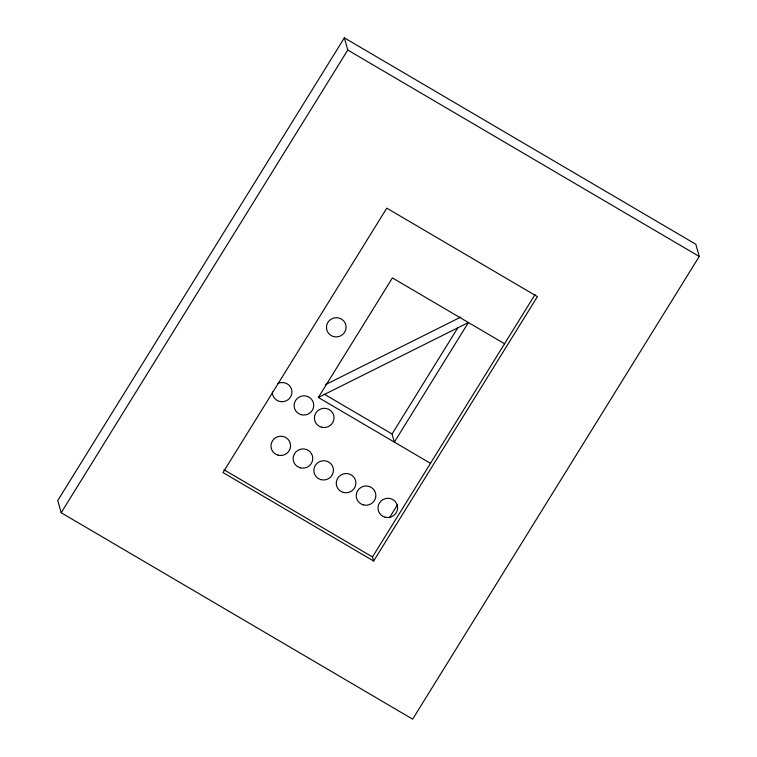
<?xml version="1.0" encoding="UTF-8"?>
<svg xmlns="http://www.w3.org/2000/svg" width="757" height="757" viewBox="0 0 757 757"><rect width="100%" height="100%" fill="white"/><g stroke="black" fill="none" stroke-linecap="round" stroke-linejoin="round"><path stroke-width="1.14" d="M344.35 37.85L57.75 500.547L61.175 512.735L412.65 719.15L699.25 256.453L695.825 244.265L344.35 37.85L347.775 50.038L699.25 256.453M61.175 512.735L347.775 50.038M430.487 463.341L318.356 397.482L392.419 277.914L504.559 343.763M318.356 397.482L468.413 322.539L394.35 442.116L392.06 433.988L458.032 327.478M389.524 517.674L397.614 504.607M373.646 561.022L223.012 472.567L386.78 208.166L537.413 296.621L373.646 561.022L372.501 556.963L535.029 294.568M325.586 384.613L460.843 317.051M324.176 394.123L392.06 433.988M223.902 469.7L372.501 556.963M277.45 383.733A9.822 9.595 -15.7 0 1 291.436 388.947A9.822 9.595 -15.7 0 1 283.591 401.607A9.822 9.595 -15.7 0 1 272.331 391.994M385.029 517.173A9.822 9.595 -15.7 0 0 397.34 505.544A9.822 9.595 -15.7 0 0 381.045 501.03A9.822 9.595 -15.7 0 0 385.029 517.173M343.309 492.41A9.822 9.595 -15.7 0 0 355.62 480.79A9.822 9.595 -15.7 0 0 339.325 476.267A9.822 9.595 -15.7 0 0 343.309 492.41M320.883 479.616A9.822 9.595 -15.7 0 0 333.194 467.996A9.822 9.595 -15.7 0 0 316.899 463.483A9.822 9.595 -15.7 0 0 320.883 479.616M300.179 467.788A9.822 9.595 -15.7 0 0 312.499 456.168A9.822 9.595 -15.7 0 0 296.205 451.645A9.822 9.595 -15.7 0 0 300.179 467.788M277.98 455.127A9.822 9.595 -15.7 0 0 290.3 443.507A9.822 9.595 -15.7 0 0 274.006 438.994A9.822 9.595 -15.7 0 0 277.98 455.127M333.506 336.553A9.822 9.595 -15.7 0 0 345.817 324.933A9.822 9.595 -15.7 0 0 329.522 320.41A9.822 9.595 -15.7 0 0 333.506 336.553M363.265 504.862A9.822 9.595 -15.7 0 0 375.576 493.242A9.822 9.595 -15.7 0 0 359.282 488.719A9.822 9.595 -15.7 0 0 363.265 504.862M301.144 414.685A9.822 9.595 -15.7 0 0 313.455 403.065A9.822 9.595 -15.7 0 0 297.16 398.542A9.822 9.595 -15.7 0 0 301.144 414.685M321.432 427.175A9.822 9.595 -15.7 0 0 333.752 415.555A9.822 9.595 -15.7 0 0 317.457 411.042A9.822 9.595 -15.7 0 0 321.432 427.175"/></g></svg>
